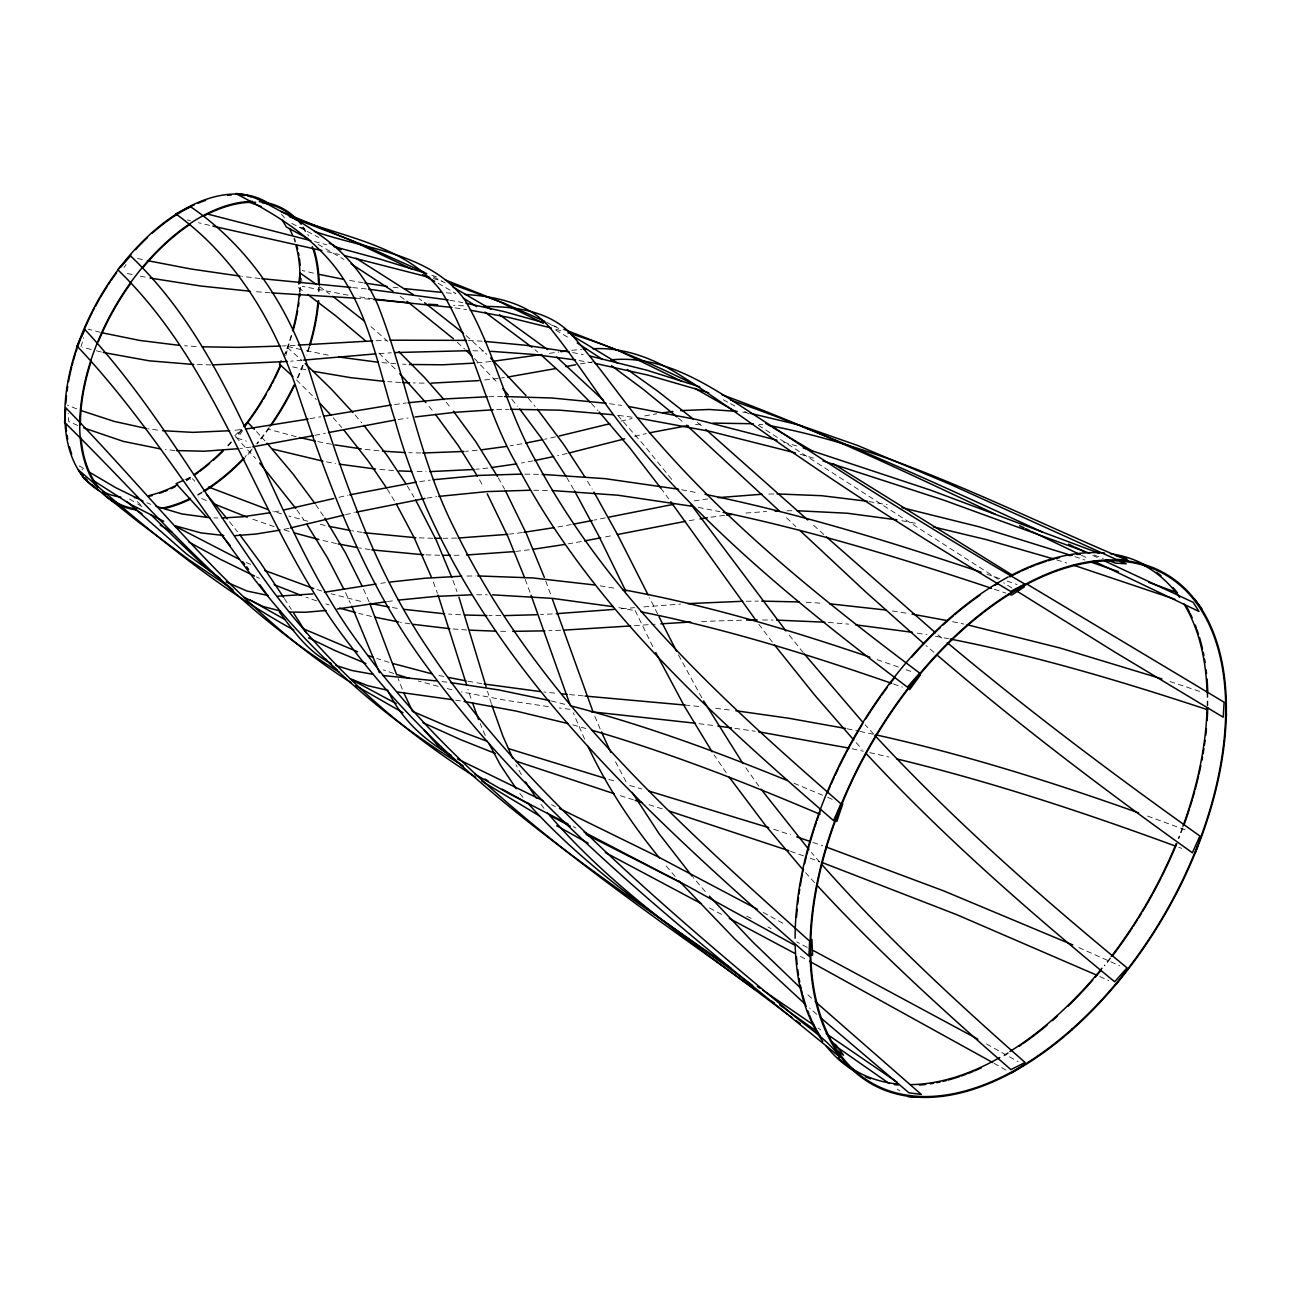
<?xml version="1.0" encoding="UTF-8"?>
<svg xmlns="http://www.w3.org/2000/svg" width="1291" height="1291" viewBox="0 0 1291 1291"><rect width="100%" height="100%" fill="white"/><g stroke="black" fill="none" stroke-linecap="round" stroke-linejoin="round"><path stroke-width="0.75" stroke-dasharray="5 3.75" d="M285.779 355.606L288.329 346.585L300.981 349.554M81.01 346.746L83.673 337.709M283.617 355.993L287.764 347.812L301.529 360.173M242.595 430.565L237.56 438.246L246.307 441.119M123.984 267.544L126.018 264.51M234.704 435.89L241.272 429.193M186.501 480.865L189.487 478.671L192.94 480.22M184.968 479.671L190.907 477.008L194.876 481.333M634.623 436.342L646.194 433.566M345.536 514.722L354.38 512.592M567.233 453.415L557.583 455.658M620.906 421.092L632.057 418.558M339.017 497.293L347.973 495.26M555.566 436.842L544.544 439.279M288.926 528.277L282.939 529.536M314.972 435.341L325.477 433.195M605.301 517.869L594.167 520.112M274.305 511.914L279.001 510.978M605.511 536.911L613.451 535.329M533.005 460.871L521.564 463.017M644.661 415.944L656.699 413.765M571.397 524.533L555.84 527.341M310.034 418.704L320.765 416.751M581.305 541.526L568.121 543.866M521.935 443.797L510.203 445.815M580.353 363.917L593.957 361.738M689.216 520.66L696.462 519.45M398.225 419.527L408.117 417.994M694.219 500.892L708.033 498.907M549.417 353.347L558.971 351.959M426.934 498.116L436.778 496.68M419.753 481.591L430.306 480.123M710.938 517.207L724.832 515.319M380.829 583.322L385.396 582.677M501.328 377.956L504.442 377.537M251.116 447.041L240.433 448.461M394.53 404.551L406.391 402.986M387.494 601.525L395.127 600.509M522.419 532.521L509.493 534.135M498.213 378.392L482.237 380.264M529.375 549.772L515.609 551.435M487.917 468.02L475.766 469.295M490.741 361.545L476.492 362.949M235.075 430.226L240.562 429.629M571.784 350.329L581.773 349.361M695.51 424.61L701.384 423.981M477.121 450.252L465.502 451.35M301.933 360.254L290.653 361.206M745.924 513.027L766.547 511.51M621.471 608.771L634.591 607.674M643.886 606.899L680.551 604.107M379.134 353.621L391.286 352.782M634.462 625.667L655.183 624.231M295.058 345.31L282.1 345.988M552.306 613.935L540.526 614.532M701.562 621.455L744.794 620.067M560.681 630.25L548.788 630.718M376.117 340.743L386.542 340.324M496.664 409.634L508.815 409.328M456.611 538.073L443.103 538.299M488.837 396.724L502.828 396.547M768.839 494.05L773.793 493.969M454.061 555.291L461.177 555.178M466.922 576.06L475.927 575.931M746.198 601.219L758.333 601.106M786.945 510.8L791.996 510.752M500.86 615.629L488.853 615.613M476.637 594.78L487.24 594.78M762.497 619.97L773.035 620.051M533.619 490.241L549.224 490.467M524.824 474.136L538.88 474.33M417.122 471.57L426.143 471.667M500.682 631.267L508.751 631.364M211.095 364.869L195.635 364.562M424.11 383.137L413.249 382.927M421.011 452.963L408.747 452.705M439.795 555.243L425.481 554.856M472.909 350.732L483.705 351.023M213.919 517.901L217.985 517.998M432.921 538.266L417.558 537.814M463.55 305.806L453.512 305.451M402.582 364.159L406.003 364.32M460.58 614.774L448.59 614.08M468.359 340.437L482.753 341.244M400.565 382.443L387.816 381.652M806.213 602.268L822.916 603.3M196.2 346.504L184.597 345.762M393.642 470.553L377.327 469.214M355.88 298.205L371.743 299.302M466.697 629.976L451.785 628.878M395.708 363.739L381.862 362.626M270.174 292.799L253.649 291.508M828.322 622.423L848.703 624.134M174.914 450.462L165.345 449.542M446.315 292.799L455.771 293.622M583.274 695.897L568.96 694.542M352.701 287.586L366.66 289.006M684.988 705.064L701.836 706.806M378.876 450.833L362.981 449.107M554.597 693.106L543.785 691.96M260.007 278.485L241.853 276.355M715.682 708.339L732.546 710.34M441.942 681.567L447.638 682.245M758.963 424.319L762.787 424.771M699.012 723.686L714.456 725.623M570.073 709.308L559.245 707.968M618.518 415.395L632.542 417.267M393.077 287.215L398.79 287.941M157.631 430.097L147.852 428.725M548.417 706.597L504.926 700.174L461.5 691.863M609.562 403.712L621.713 405.422M373.325 298.931L356.026 296.446M734.886 728.35L755.122 731.271M455.094 307.871L466.616 309.598M742.745 412.119L746.456 412.684M455.578 700.142L461.161 700.997M892.404 610.982L908.783 613.548M370.049 549.611L359.398 547.917M362.222 532.425L351.765 530.73M392.416 607.577L400.42 608.852M600.218 585.84L616.969 588.631M410.022 623.843L400.355 622.246M869.085 501.57L887.207 504.749M917.288 633.106L927.003 634.752M363.223 282.81L346.569 279.889M579.078 360.528L591.585 362.706M476.863 682.794L482.301 683.714M348.054 295.171L302.336 286.344M467.826 681.212L475.056 682.487M449.849 300.222L462.775 302.578M901.876 520.725L918.401 523.807M618.889 607.674L635.559 610.756M328.237 355.138L302.788 349.958M681.664 489.789L698.544 493.001M326.51 461.871L335.531 463.517M331.351 444.217L317.215 441.474M935.459 636.253L948.627 638.722M572.639 352.572L583.209 354.638M698.399 507.411L719.926 511.688M140.267 276.161L146.787 277.436M847.154 728.769L858.337 731.077M952.564 621.681L963.861 624.053M127.341 273.482L132.182 274.499M859.919 731.4L872.603 734.127M852.125 748.78L863.389 751.217M305.822 369.775L292.637 366.87M438.972 675.435L444.378 676.597M336.418 543.559L320.652 539.945M327.123 251.697L339.355 254.456M137.588 258.458L144.108 259.911M320.313 524.34L325.558 525.534M313.423 273.111L302.32 270.561M869.795 752.637L888.95 757.042M447.089 688.571L454.287 690.249M360.592 601.332L331.142 593.779M371.518 616.452L358.801 613.354M209.658 225.376L198.443 222.681M96.47 350.829L101.553 352.072M551.402 700.997L566.104 704.644M296.155 436.665L268.044 429.128M187.324 219.938L190.487 220.713M100.391 332.336L88.095 329.157M314.504 241.595L326.817 244.757M438.133 686.344L418.219 680.986M307.871 521.274L288.781 516.029M91.241 349.506L82.705 347.214M572.865 724.864L585.824 728.479M304.724 228.62L296.414 226.248M800.275 454.287L816.525 458.999M608.803 779.409L614.032 780.926M629.701 785.477L641.643 788.93M783.572 442.103L796.644 445.96M555.937 329.286L560.827 330.722M284.375 529.923L290.991 531.924M433.373 278.501L442.264 281.196M281.648 513.899L272.821 511.139M1056.667 559.891L1066.721 563.021M316.94 589.519L321.749 591.02M389.075 662.364L376.778 658.458M325.816 603.898L328.963 604.898M633.413 799.807L617.84 794.885M649.034 804.713L662.799 809.07M1169.953 681.535L1200.13 691.54M773.712 829.274L790.366 834.777M551.451 325.122L557.664 327.172M393.755 673.45L383.233 669.884M274.16 526.663L250.599 518.466M1074.774 556.631L1084.843 560.036M994.393 589.245L1005.883 593.118M986.921 574.188L999.847 578.594M431.807 275.209L436.874 276.968M1007.028 581.047L1017.05 584.516M877.138 659.636L898.843 667.189M812.927 842.426L822.77 845.815M316.602 600.88L306.015 597.168M893.453 683.956L902.441 687.119M790.528 851.285L803.631 855.917M906.056 669.722L913.27 672.288M810.167 858.241L819.93 861.759M1147.554 816.057L1187.688 830.726M1178.731 847.283L1181.717 848.381M1094.219 555.049L1103.289 558.487M76.75 408.908L67.471 405.18M146.916 502.78L150.886 504.378M793.997 783.266L822.593 795.224M77.799 425.465L68.778 421.56L68.133 413.362M827.644 797.37L832.679 799.516M206.286 500.569L198.249 497.003M1078.84 947.594L1119.668 965.781M246.226 562.473L250.664 564.425M256.36 576.899L259.362 578.255M1099.754 976.529L1108.84 980.644M1092.735 555.42L1097.269 557.534M551.483 804.713L555.453 806.585M1081.422 555.243L1085.925 557.389M546.513 322.234L561.537 329.883M291.75 223.375L318.845 237.463M573.204 826.595L576.012 828.031M433.308 276.79L445.25 282.971M746.714 916.126L751.297 918.482M768.048 927.067L771.082 928.632M807.278 947.4L796.757 941.914M721.621 914.383L706.161 906.201M800.388 956.357L806.617 959.713M723.283 399.758L729.012 402.84M730.496 403.663L736.451 406.907M763.159 912.414L784.444 924.114M986.534 1043.983L1018.179 1061.654M744.681 411.474L748.925 413.862M318.119 244.37L343.939 259.443M994.054 1063.316L1008.449 1071.482M438.182 283.262L455.449 293.299M555.679 330.125L569.638 338.29M758.398 425.272L1000.557 580.772M137.669 504.023L142.591 507.04M129.52 498.971L136.039 503.022M1011.821 587.921L1003.672 582.741M83.576 468.52L79.526 465.922L82.527 469.876M817.994 1028.023L820.737 1029.895M897.197 1089.088L899.908 1090.976M418.913 298.608L421.802 300.674M298.334 287.667L304.676 292.218M319.765 286.812L329.544 293.945M400.21 296.349L405.664 300.319M697.447 422.464L701.82 426.078M938.008 634.882L944.641 640.465M534.958 349.732L537.879 352.217M933.926 652.342L926.018 645.532M370.969 326.639L389.188 342.631M678.372 418.09L683.891 422.851M466.164 335.612L486.804 354.315M816.751 1014.323L809.57 1008.013M457.24 342.244L464.695 349.119M823.819 534.539L811.813 523.63M811.555 998.201L805.616 992.731M786.493 517.739L795.821 526.599M379.021 353.153L396.402 370.162M296.446 379.893L316.327 399.613M137.249 501.57L143.511 507.605M474.459 358.527L498.229 383.475M235.769 437.004L255.634 458.466M256.506 431.614L264.978 440.86M591.359 403.438L597.943 410.586M873.668 734.111L865.164 724.832M617.695 415.331L644.064 445.234L672.982 480.994M856.111 742.615L862.13 749.2M814.605 882.657L805.616 872.716M333.159 417.703L341.744 427.531M819.672 862.033L811.313 852.383M705.273 891.516L693.138 877.428M675.161 876.492L664.349 863.824M355.154 415.073L361.754 422.835M528.326 398.306L535.12 406.487M511.785 399.226L517.481 406.213M281.486 214.177L284.585 217.985M446.121 402.147L451.398 408.634M429.015 406.391L433.114 411.442M803.26 652.665L788.252 633.865M522.936 797.257L518.708 791.916M229.556 521.742L237.56 531.827M543.995 808.392L539.767 802.824M772.308 642.063L758.834 624.231M660.814 488.159L668.77 498.971M758.818 786.138L744.972 766.564M296.946 509.993L303.692 519.66M726.236 772.841L714.084 754.832M315.698 504.571L323.734 516.513M284.391 598.54L291.33 609.449M387.268 489.144L394.772 501.473M407.327 485.981L414.024 497.229M587.566 481.333L592.198 489.079M566.684 477.476L573.607 489.273M701.82 697.769L678.291 654.618M498.278 477.815L504.587 489.176M521.37 774.665L515.964 764.74M479.494 479.768L483.431 486.788M626.022 781.668L614.306 759.479M657.603 613.951L649.534 597.733M652.746 646.565L633.655 607.448M345.455 592.504L350.394 603.123M584.597 739.114L573.269 712.81M363.529 589.212L369.129 602.009M485.222 735.531L480.204 723.638M600.154 728.947L594.441 715.343M402.276 689.152L398.08 678.533M545.69 580.998L550.983 595.312M433.292 582.096L437.455 593.279M525.243 579.417L530.456 593.521M452.883 580.272L456.998 591.633M470.941 698.27L468.004 689.329M491.338 703.627L487.514 691.347M301.529 278.259L301.852 281.503M294.477 238.077A166.829 96.309 -60 0 1 295.655 241.627M300.48 287.296A166.829 96.309 -60 0 1 300.158 291.927M291.75 335.547A166.829 96.309 -60 0 1 285.569 353.815M241.756 430.258A166.829 96.309 -60 0 1 236.092 437.052M231.46 442.313A166.829 96.309 -60 0 1 227.91 446.121M190.487 477.815A166.829 96.309 -60 0 1 186.63 480.252M303.207 226.958A169.379 97.793 -60 0 1 308.565 235.93M319.248 286.844A169.379 97.793 -60 0 1 319.184 291.411M309.614 346.714A169.379 97.793 -60 0 1 306.887 355.138M303.207 365.256A169.379 97.793 -60 0 1 296.833 380.345M269.238 428.128A169.379 97.793 -60 0 1 257.087 443.975M251.277 450.785A169.379 97.793 -60 0 1 245.306 457.304M202.09 492.742A169.379 97.793 -60 0 1 196.861 495.76M293.832 238.69A165.877 95.776 -60 0 1 295.01 242.224M299.819 287.635A165.877 95.776 -60 0 1 299.496 292.234M291.137 335.612A165.877 95.776 -60 0 1 286.215 350.474M241.417 429.774A165.877 95.776 -60 0 1 235.785 436.552M231.186 441.764A165.877 95.776 -60 0 1 227.652 445.556M190.439 477.073A165.877 95.776 -60 0 1 186.614 479.494M302.627 227.684A168.427 97.245 -60 0 1 306.29 233.493M318.57 287.231A168.427 97.245 -60 0 1 318.506 291.766M309.001 346.763A168.427 97.245 -60 0 1 306.871 353.476M302.627 365.208A168.427 97.245 -60 0 1 297.043 378.553M268.851 427.724A168.427 97.245 -60 0 1 256.764 443.491M252.148 448.929A168.427 97.245 -60 0 1 245.048 456.74M202.074 491.984A168.427 97.245 -60 0 1 196.877 494.986M1207.763 692.137A291.863 168.508 -60 0 1 1207.811 705.757M1182.863 828.031A291.863 168.508 -60 0 1 1178.844 838.472M1110.47 958.487A291.863 168.508 -60 0 1 1104.676 965.829M1008.239 1053.311A291.863 168.508 -60 0 1 1001.477 1057.345M1207.085 692.557A290.927 167.959 -60 0 1 1207.133 706.129M1182.266 827.999A290.927 167.959 -60 0 1 1178.28 838.408M1110.115 958.035A290.927 167.959 -60 0 1 1104.338 965.361M1008.223 1052.552A290.927 167.959 -60 0 1 1001.477 1056.571"/><path stroke-width="1.5" d="M298.754 284.004L299.996 272.998L316.489 284.488M1195.159 853.383L1198.096 844.556M1198.677 842.781L1200.436 837.488M836.794 821.512L842.781 803.841M281.115 360.883L279.453 364.159L292.879 376.504M1116.425 984.081L1127.188 969.186M909.639 689.652L920.483 674.87M243.902 426.514L247.84 422.48L254.343 429.322M1011.321 1073.128L1023.924 1064.865M183.483 480.333L176.076 483.657L206.431 516.997M624.683 438.843L569.153 452.963M343.809 515.141L290.443 527.954M609.755 423.738L559.181 436.019M356.106 512.188L424.981 498.423M333.724 498.52L283.713 510.01M649.405 432.824L688.071 425.562M349.78 494.84L416.283 482.108M553.71 456.546L534.635 460.564M542.704 439.666L525.792 443.071M328.463 432.582L394.933 420.043C457.627 645.678 639.319 807.085 808.957 956.082L809.635 941.139C675.209 820.56 535.62 695.752 455.416 530.682C418.736 459.354 407.101 379.021 377.86 305.015C366.499 278.824 348.15 255.876 325.251 238.867C312.938 229.475 299.69 221.374 286.118 213.935C269.738 206.27 254.392 194.215 235.753 193.569C275.951 214.387 316.892 238.706 342.405 277.307C370.404 320.297 379.441 371.776 394.917 419.882M609.029 517.11L673.628 504.313M313.471 435.648L252.923 446.783M617.324 534.555L685.569 521.306M592.295 520.499L573.317 524.178M279.986 530.133L255.731 534.071L235.478 535.604M600.686 537.847L584.549 540.929M555.679 368.564L507.508 377.085M565.861 366.596L575.625 364.756M323.863 416.202L391.205 405.019M308.113 419.059L246.081 428.967M269.738 512.769L242.918 516.755L222.084 517.981M516.594 463.872L491.322 467.584M553.871 527.68L524.017 532.295M564.812 544.447L532.796 549.337M700.077 518.869L707.307 517.756M324.38 592.279L375.988 584.032M541.849 354.492L492.291 361.383M506.266 446.46L482.092 449.736M337.29 609.013L385.993 601.735M662.993 412.781L672.885 411.458M415.056 416.977L455.303 412.265L493.194 409.78M560.859 351.701L566.313 350.974M438.746 496.406L487.159 491.581L530.504 490.225M390.172 582.031L424.965 578.239L461.565 576.189M433.324 479.736L479.364 475.395L521.709 474.12M312.809 593.925L277.791 596.184M398.225 600.121L435.39 596.426L471.36 594.844M408.069 402.776L447.219 398.806L487.094 396.773M726.623 515.109L731.997 514.464M718.07 497.648L762.158 494.227M238.674 448.671L204.381 451.221L176.528 450.559M326.123 610.482L305.37 612.257L289.523 612.047M507.879 534.329L458.289 538.024M513.883 551.628L466.503 555.001M474.023 469.456L429.742 471.635M479.009 380.603L431.226 383.137M303.563 360.108L375.665 353.879M229.637 430.742L192.746 432.372L162.569 430.678M613.919 609.417L556.211 613.693M680.712 410.619L709.211 409.473L737.193 411.393M287.457 361.464L213.047 364.869M474.491 363.11L442.829 364.788L409.408 364.482M463.889 451.463L422.754 452.996M630.654 625.941L564.635 630.073M583.387 349.248L586.63 349.022M660.879 623.843L690.685 622.02M394.788 352.572L469.311 350.668M610.901 359.866C673.353 353.831 724.638 397.112 774.455 427.821C856.417 482.237 939.864 534.377 1024.78 584.048L1010.659 591.423C939.67 549.046 869.585 505.12 801.388 458.37C760.157 430.629 720.668 400.291 678.388 374.164C652.859 358.252 623.359 347.005 592.859 348.764M687.78 603.623L742.712 601.283M298.334 345.117L372.631 340.905M280.437 346.069L238.093 347.376L202.058 346.795M713.1 423.093L753.266 423.755M536.588 614.726L504.846 615.597M775.068 511.123L778.473 511.01M390.076 340.195L466.567 340.372M544.802 630.847L512.721 631.364M510.558 409.279L559.406 410.151L613.306 414.75M746.569 620.051L757.204 619.97M777.053 493.937L821.609 495.696L867.439 501.295M443.362 555.308L450.494 555.308M477.718 575.931L532.763 577.932L594.425 584.952M504.571 396.547L551.903 397.999L606.076 403.244M761.771 601.122L799.339 601.945M797.047 510.736L847.17 513.221L896.906 519.87M434.615 538.282L441.409 538.315M486.852 615.581L464.437 614.968M776.537 620.116L824.901 622.181M492.581 594.844L552.419 598.379L613.435 606.722M495.841 631.17L469.94 630.169M411.7 471.425L399.032 470.892M552.354 490.548L617.953 495.228L692.25 506.282M542.139 474.394L605.269 478.671L678.63 489.241M483.802 306.451C516.303 306.451 552.693 311.115 574.592 338.064C603.994 371.614 628.217 409.36 658.216 442.458C735.031 530.198 826.708 603.3 919.676 673.095L907.379 687.102C811.942 615.161 717.715 539.719 640.207 448.122C607.996 411.426 583.016 369.226 552.629 331.158C532.134 303.837 496.987 296.349 464.808 294.461M402.389 382.539L409.65 382.83M193.779 364.498L149.24 360.818L103.28 352.475M908.009 1096.64L918.869 1097.124M490.903 351.313L534.167 354.476L575.496 359.947M405.245 452.592L382.41 451.14M423.69 554.775L371.84 549.885M437.714 304.757L428.547 304.24M415.847 537.75L363.965 532.699M223.746 535.507L200.928 532.893L174.882 525.711M355.88 298.205L271.965 292.928M209.836 517.723L182.015 513.979L156.017 506.314M484.561 341.373L525.953 345.294L569.202 351.927M373.728 299.447L451.866 307.403M444.588 613.79L403.615 609.304M829.597 603.801L885.852 610.03M384.153 381.345L350.732 377.666L313.406 371.324M409.554 302.869L374.874 299.141M250.018 291.217L200.638 286.005L150.079 278.049M441.344 292.347L404.438 288.619M178.868 345.294L139.702 340.437L102.167 332.788M449.833 628.701L413.249 624.344M585.065 696.059L684.988 705.064M350.829 287.409L261.831 278.678M378.344 362.271L339 357.042M375.487 469.036L339.146 464.131M561.779 693.848L567.169 694.364M855.562 624.812L912.35 632.3M368.597 289.216L448.219 299.932M436.31 680.922L382.733 675.5M591.326 711.761L695.494 723.25M540.187 691.556L484.109 684.004M268.238 595.522L246.904 591.004L226.232 581.983M450.511 682.6L498.681 689.91L549.772 700.61M240.045 276.129L190.955 268.996L147.4 260.621M735.902 710.744L788.93 718.28L845.557 728.463M717.877 726.058L731.497 727.882M361.222 448.897L334.885 444.879M387.058 286.408L364.804 283.068M160.584 448.945L123.274 441.361L83.818 427.934M372.857 674.289L351.878 670.497L335.983 665.462M452.818 699.738L397.822 692.041M637.56 417.977L710.825 431.533L795.369 452.899M770.42 425.772C896.341 449.72 1010.724 511.591 1128.076 560.536L1115.698 559.181L950.241 484.351L857.498 445.427L798.984 424.949L750.168 413.281M758.495 731.771L848.913 748.102M464.066 701.449L515.932 711.034L567.911 723.541M628.556 406.471L697.059 419.623L777.021 440.215M470.231 310.179L508.202 317.296L551.192 327.946M146.238 428.451L114.254 421.415L81.414 410.683M357.623 547.61L338.177 543.914M912.092 614.096L947.707 620.697M389.22 607.028L370.017 603.381M350.022 530.423L329.06 526.325M280.534 611.014L263.316 606.592L244.096 597.297M398.741 621.955L374.713 617.146M622.633 589.632C706.822 604.963 788.962 629.718 869.892 657.167M595.151 363.368L648.163 375.165L708.694 392.738M466.019 680.873L447.977 677.355M388.058 690.395L367.774 685.682L350.361 678.743M343.471 279.308L319.781 274.515M950.257 639.045C1037.544 656.135 1122.863 681.777 1207.246 709.614M465.97 303.191L504.232 311.631L543.64 322.637M322.895 461.145L272.837 449.123M641.159 611.853C726.413 628.927 809.586 654.892 891.645 683.326M705.015 494.292C798.822 513.447 890.467 541.784 981.16 572.236M901.989 507.67L979.304 526.857L1071.433 555.517M723.089 512.333C814.185 531.521 903.297 558.874 991.52 588.293M590.31 356.106L646.501 370.114L699.787 386.88M315.456 441.086L299.641 437.52M967.088 624.747L1060.089 648.017L1161.965 678.937M933.345 526.889L986.259 539.606L1053.311 558.858M321.911 250.551L212.886 226.151M875.766 734.821C965.103 754.59 1052.472 782.201 1138.614 812.862M344.616 255.65L429.806 277.452M431.517 673.741L392.609 663.429M896.89 758.947C991.633 781.846 1084.295 812.588 1175.746 846.186M310.921 240.675L206.963 213.903M318.893 539.525L294.429 532.941M333.772 246.549L380.538 259.281L426.724 273.514M570.929 705.887C644.806 725.187 716.602 751.685 787.252 780.506M355.541 612.531L339.598 608.126M314.407 231.363C365.418 249.357 430.145 252.762 464.825 299.867C494.84 350.264 506.088 409.505 535.555 460.387C608.432 597.313 725.477 703.175 840.925 803.793L833.55 820.592C712.422 715.779 589.132 605.334 514.689 460.935C484.432 407.31 474.007 344.713 441.942 292.202C408.053 246.823 347.537 238.044 297.672 219.405M605.301 778.376L508.557 748.667M648.76 791.012L768.758 827.66M592.327 730.351C670.077 753.024 745.601 782.62 820.075 814.314M823.013 460.919L943.689 500.117L1089.669 553.323M803.163 447.912L930.504 490.112L1099.061 553.21M409.618 678.469L397.257 674.612M567.879 332.868C611.999 346.424 654.618 364.595 695.784 385.412M635.204 800.355L642.127 802.534M614.355 793.787L516.416 761.287M1073.434 565.135L1174.794 599.218M669.674 811.232L788.882 850.704M451.14 284.004L503.813 303.078L544.834 321.411M313.745 588.535L264.671 570.444M1008.739 594.086L1011.611 595.07L1024.199 587.002L1021.342 586.001M267.786 509.509L208.529 487.03M368.048 655.521L373.277 657.297M796.725 836.907L809.57 841.264M1089.878 561.746L1118.426 571.606M563.86 329.286L620.293 351.378L682.1 381.458M730.771 400.081C837.536 437.197 940.074 485.19 1042.725 532.215M826.014 846.944L943.543 890.822L1072.773 944.931M248.598 202.025L260.992 206.415M445.298 279.921L498.278 301.077L543.124 323.153M487.482 741.421L445.637 725.607L413.072 711.583M1148.78 582.386L1177.521 592.795M289.297 216.581L361.157 244.144L424.352 272.336M823.19 862.937L956.776 914.69L1096.721 975.157M721.717 394.626C815.234 428.919 905.233 471.828 995.28 514.189M357.623 651.81L303.401 628.814M247.21 517.191L214.371 504.055M301.255 595.441L274.128 584.694M1106.322 559.632L1115.392 563.102L1126.155 563.78L1120.136 561.44M495.292 753.476L460.597 739.63L423.045 722.718M365.886 663.477L335.176 650.632L308.549 637.802M281.002 211.498L350.878 240.255L412.184 269.254M163.779 521.338L130.084 504.119L92.791 480.123M143.027 501.118L115.561 487.578L88.998 471.941M254.537 576.06L220.309 559.261L189.035 542.155M1085.182 551.903L1074.596 546.981M1068.545 544.173L1073.095 546.287M1104.806 561.036L1193.158 602.316L1199 611.466L1093.412 560.972M239.045 559.181L175.996 526.663M543.495 800.953L457.434 758.93M559.471 808.473L658.184 856.869L757.172 909.154M1019.6 525.744L1024.15 527.906M1025.667 528.632L1030.202 530.795M1031.719 531.505L1079.922 554.517M396.192 703.595L351.765 679.76M331.142 663.3C308.581 652.504 293.686 631.428 279.292 611.853M682.035 883.286L586.146 834.502M567.975 823.948L507.686 792.932L475.12 774.374M584.161 832.162L686.78 885.658L794.417 944.996M402.953 712.664L355.832 685.682M813.282 950.531L977.884 1039.174M570.299 826.224L549.724 815.347M285.327 619.745L250.196 600.057M701.481 903.716L605.35 852.56M729.286 918.434L794.385 953.145M422.625 274.741L434.744 281.341M809.489 961.262L992.618 1062.493M453.076 287.135L491.016 309.307M329.27 243.095L341.114 249.647M293.864 630.04C214.968 586.937 146.367 528.084 78.396 469.876L83.786 478.364L137.346 521.193L188.244 559.293L230.056 587.599M530.73 805.068L502.199 789.091M588.083 843.168L556.679 825.74M694.848 388.333L735.886 411.732M307.952 238.674L286.279 226.926L282.503 220.293M571.445 335.208L617.679 363.061M809.554 953.597L812.588 955.308L811.894 939.38M539.509 815.96L481.817 781.136M765.821 423.48L771.421 426.724M772.809 427.531L812.91 451.366M356.009 258.184L413.12 294.526M484.932 779.038L488.063 780.894M451.43 755.509C424.949 740.84 401.727 719.41 388.478 691.863M171.913 532.166L160.181 525.066M833.357 463.824L1012.192 575.044M1026.539 583.871L1224.094 702.207L1223.239 717.231L1115.198 652.294L1016.453 590.858M220.293 578.578L186.42 553.887L126.889 501.505M351.136 263.816L393.013 291.25M462.904 765.676C377.908 714.294 303.369 646.194 244.564 566.136C189.341 492.291 140.638 413.152 76.944 345.956L84.916 329.56C150.434 400.113 198.023 484.351 252.729 562.989C311.228 648.873 387.671 721.992 475.669 777.198M338.968 672.046C232.445 606.818 152.822 508.783 64.55 422.351L65.809 407.859C158.099 502.086 238.189 611.208 351.104 682.665M463.469 298.189L476.702 306.629M577.271 342.97L602.574 359.495M141.994 513.705L135.458 509.542M499.472 314.714L547.562 349.554M484.883 312.067L531.94 347.247M826.224 1033.655L897.18 1082.261M762.82 990.181L813.879 1025.199M627.313 369.468L657.781 391.221L693.073 418.881M757.284 986.372L760.06 988.277M730.884 968.169C595.167 872.442 451.592 780.038 350.41 645.581C258.7 528.955 226.135 374.212 117.659 269.641L130.585 255.957C243.547 363.481 269.577 526.502 362.368 648.13C465.567 790.302 614.855 887.998 755.203 989.616M463.517 766.822L440.715 748.732L424.319 730.303M833.341 1044.484L889.079 1083.423M611.547 365.724L643.305 389.349L676.968 416.896M771.728 1001.251L774.471 1003.188M831.759 1042.047L836.132 1045.161L843.523 1055.199L836.278 1049.938M779.699 1004.931L817.219 1031.687M752.637 985.549C675.209 927.793 592.085 875.153 527.309 802.566M424.642 302.74L463.566 333.352M307.839 294.542L336.354 316.295L365.853 341.131M796.047 1020.552L800.323 1023.698M787.494 1014.29C704.563 951.08 615.565 892.92 547.497 812.862M788.93 1015.339L791.77 1017.421M233.026 589.939L203.994 565.732L150.757 514.609M407.036 301.303L453.302 338.678M332.788 296.333L364.498 321.201M556.744 357.074L603.607 400.517M337.338 670.223L329.334 662.945M705.919 429.516L807.795 519.983M947.304 642.676C1028.637 710.76 1113.471 774.552 1199.888 836.003L1192.368 852.77C1105.064 790.382 1019.454 725.494 937.879 655.731M935.346 632.638L826.498 536.975M923.372 643.241L865.39 591.649L799.807 530.375M686.651 425.255L779.925 511.478M820.479 1017.615L908.993 1092.832L921.29 1094.413L815.105 1001.461M542.236 355.945L564.054 375.778L590.019 402.017M804.696 1003.688L734.805 939.009L679.195 881.075M305.192 363.562L331.513 389.301L352.959 412.555M800.888 988.341L752.556 941.785L709.405 896.18M398.984 351.765L424.529 377.537L444.023 399.645M465.906 350.248L472.054 356.155M490.58 357.93L526.034 395.595M399.79 373.664L425.869 402.631M319.748 403.179L330.964 415.25M874.878 735.434C952.661 819.398 1038.771 895.179 1127.043 967.863L1114.649 981.757C1027.555 910.268 942.478 835.842 865.777 753.137M816.864 885.11C877.412 950.822 943.592 1011.031 1010.934 1069.626L1025.07 1062.445C954.21 1000.009 884.69 935.652 822.109 864.792M325.461 658.797L327.398 660.911M853.722 739.953L814.653 695.074L774.568 645.032M862.743 722.169L804.454 654.117M599.234 412.023L629.83 447.945L660.814 488.159M267.059 443.184L293.057 474.007L314.826 503.312M803.373 870.199L766.063 826.175L729.286 777.247M206.512 494.34L227.264 518.901M259.669 463.049L295.784 508.412M502.828 388.672L508.347 395.062M808.941 849.607L761.077 789.237M343.809 429.951L368.193 461L386.412 487.788M692.137 876.234L659.072 833.712L632.17 792.384M363.901 425.401L387.187 455.61L405.616 483.189M221.536 534.877L230.331 545.722M659.459 857.934C631.315 823.674 606.802 786.332 587.889 746.182M519.724 409.021L540.945 437.552L565.781 475.976M537.363 409.231L563.828 444.669L585.033 477.202M453.415 411.216L475.782 441.7L497.471 476.395M435.374 414.298L458.16 445.443L477.46 476.282M785.961 630.96L691.121 504.652M239.771 534.7L260.524 562.844L283.584 597.281M1194.385 598.992L1201.889 608.852M242.74 561.65L244.709 564.248M246.678 566.846L248.614 569.428M756.607 621.245L670.755 501.699M516.239 788.672L500.408 765.03L488.756 743.196M259.652 584.452L267.366 595.199M536.459 798.241L527.874 785.477M742.858 763.481L703.66 700.981M306.871 524.372L327.575 557.986L343.955 589.374M306.161 632.703L293.606 613.047M712.083 751.765L684.65 706.677L655.763 652.601M324.816 518.175L345.633 553.145L362.061 585.985M525.663 781.91L527.148 784.283M593.957 492.081L617.598 534.748L648.05 594.764M396.402 504.232L414.153 537.637L431.226 576.738M574.463 490.741L598.233 534.91L625.796 591.1M415.67 500.053L436.229 540.106L451.802 577.432M505.362 490.612L526.502 533.925L544.334 577.4M487.256 493.856L507.912 536.636L524.582 577.642M412.555 711.454L403.68 692.541M676.452 651.084L659.072 616.888M512.753 758.382L502.796 735.87L491.806 705.096M610.885 752.475L601.445 731.932M351.749 606.141L379.441 672.676M369.791 603.591L396.692 674.838M593.182 712.277L552.29 598.879M570.267 705.354L531.085 595.264M478.59 719.555L472.441 702.643M438.101 595.103L466.551 684.763M458.967 597.265L486.078 686.57M1225.821 704.176L1226.45 716.037M99.359 490.822A166.829 96.309 -60 0 1 100.73 295.833A166.829 96.309 -60 0 1 268.867 203.526M296.72 245.306A166.829 96.309 -60 0 1 297.656 249.082M298.463 252.971A166.829 96.309 -60 0 1 298.947 255.618M299.367 258.313A166.829 96.309 -60 0 1 300.158 265.22M300.028 293.477A166.829 96.309 -60 0 1 299.722 296.607M298.947 302.933A166.829 96.309 -60 0 1 298.463 306.128M297.656 310.953A166.829 96.309 -60 0 1 296.72 315.811M296.365 317.441A166.829 96.309 -60 0 1 293.17 330.593M280.857 365.401A166.829 96.309 -60 0 1 274.773 378.489M273.95 380.119A166.829 96.309 -60 0 1 272.304 383.346M271.465 384.96A166.829 96.309 -60 0 1 268.867 389.753M266.188 394.497A166.829 96.309 -60 0 1 263.412 399.209M262.46 400.759A166.829 96.309 -60 0 1 245.064 426.046M223.117 451.043A166.829 96.309 -60 0 1 213.305 460.29M209.562 463.534A166.829 96.309 -60 0 1 199.443 471.57M198.168 472.506A166.829 96.309 -60 0 1 194.328 475.233M175.06 486.723A166.829 96.309 -60 0 1 171.203 488.579M167.378 490.273A166.829 96.309 -60 0 1 164.828 491.338M163.554 491.839A166.829 96.309 -60 0 1 159.761 493.227M152.241 495.55A166.829 96.309 -60 0 1 148.53 496.454M259.362 201.654A169.379 97.793 -60 0 1 301.19 224.247M314.084 249.679A169.379 97.793 -60 0 1 319.232 285.343M318.667 300.738A169.379 97.793 -60 0 1 310.13 345.036M294.493 385.331A169.379 97.793 -60 0 1 272.385 423.609M244.096 458.563A169.379 97.793 -60 0 1 204.704 491.145M190.342 499.165A169.379 97.793 -60 0 1 164.715 508.412M136.233 509.945A169.379 97.793 -60 0 1 102.134 492.759M97.777 487.74A169.379 97.793 -60 0 1 110.736 314.359A169.379 97.793 -60 0 1 252.455 201.38M289.604 228.765A165.877 95.776 -60 0 1 292.541 235.252M296.075 245.887A165.877 95.776 -60 0 1 299.996 283.1M299.367 293.767A165.877 95.776 -60 0 1 292.541 330.674M280.292 365.288A165.877 95.776 -60 0 1 244.709 425.594M222.891 450.462A165.877 95.776 -60 0 1 194.263 474.491M177.658 484.609A165.877 95.776 -60 0 1 148.723 495.615M137.879 497.39A165.877 95.776 -60 0 1 134.361 497.664M120.838 497.116A165.877 95.776 -60 0 1 102.586 491.484M94.582 486.562A165.877 95.776 -60 0 1 92.097 484.609M87.433 480.284A165.877 95.776 -60 0 1 85.238 477.896M83.173 475.378A165.877 95.776 -60 0 1 81.188 472.716M71.699 454.012A165.877 95.776 -60 0 1 69.472 446.815M67.729 439.182A165.877 95.776 -60 0 1 67.051 435.228M66.487 431.162A165.877 95.776 -60 0 1 65.825 424.206M65.825 403.534A165.877 95.776 -60 0 1 66.487 395.804M67.051 391.092A165.877 95.776 -60 0 1 67.729 386.348M68.536 381.539A165.877 95.776 -60 0 1 69.149 378.311M69.472 376.698A165.877 95.776 -60 0 1 71.699 366.934M72.118 365.305A165.877 95.776 -60 0 1 72.99 362.013M73.458 360.367A165.877 95.776 -60 0 1 75.411 353.782M75.927 352.136A165.877 95.776 -60 0 1 77.008 348.828M77.573 347.182A165.877 95.776 -60 0 1 80.558 338.92M81.188 337.274A165.877 95.776 -60 0 1 83.173 332.336M83.85 330.69A165.877 95.776 -60 0 1 92.097 312.777M92.92 311.163A165.877 95.776 -60 0 1 94.582 307.952M95.437 306.37A165.877 95.776 -60 0 1 99.827 298.463M100.746 296.898A165.877 95.776 -60 0 1 107.379 286.118M108.363 284.617A165.877 95.776 -60 0 1 110.348 281.616M111.365 280.115A165.877 95.776 -60 0 1 116.545 272.788M120.838 267.092A165.877 95.776 -60 0 1 130.891 254.827M135.539 249.647A165.877 95.776 -60 0 1 147.497 237.544M152.419 233.042A165.877 95.776 -60 0 1 181.498 211.659M182.773 210.901A165.877 95.776 -60 0 1 194.263 204.914M198.088 203.22A165.877 95.776 -60 0 1 205.656 200.299M227.652 195.296A165.877 95.776 -60 0 1 231.186 195.038M241.417 195.199A165.877 95.776 -60 0 1 244.709 195.57M247.937 196.103A165.877 95.776 -60 0 1 251.083 196.813M262.363 202.897A168.427 97.245 -60 0 1 296.284 220.003M312.261 246.678A168.427 97.245 -60 0 1 318.506 282.761M318.006 301.045A168.427 97.245 -60 0 1 309.517 345.1M293.961 385.154A168.427 97.245 -60 0 1 269.9 426.24M243.854 457.998A168.427 97.245 -60 0 1 203.381 491.193M190.39 498.358A168.427 97.245 -60 0 1 161.197 508.315M136.588 509.09A168.427 97.245 -60 0 1 109.929 498.358M104.991 494.259A168.427 97.245 -60 0 1 102.667 491.984M98.342 487.014A168.427 97.245 -60 0 1 80.962 437.907M80.381 424.755A168.427 97.245 -60 0 1 90.999 361.867M98.342 341.76A168.427 97.245 -60 0 1 130.101 284.262M143.333 267.124A168.427 97.245 -60 0 1 190.39 224.118M203.381 216.291A168.427 97.245 -60 0 1 255.618 202.3M1156.655 572.316A291.863 168.508 -60 0 1 1161.029 575.738M1173.083 587.55A291.863 168.508 -60 0 1 1176.747 591.988M1186.59 606.754A291.863 168.508 -60 0 1 1189.479 612.144M1190.157 613.515A291.863 168.508 -60 0 1 1192.158 617.744M1195.224 625.054A291.863 168.508 -60 0 1 1196.37 628.072M1196.918 629.588A291.863 168.508 -60 0 1 1198.484 634.252M1199.468 637.415A291.863 168.508 -60 0 1 1202.47 648.873M1203.212 652.245A291.863 168.508 -60 0 1 1203.906 655.667M1204.535 659.136A291.863 168.508 -60 0 1 1205.116 662.638M1206.101 669.787A291.863 168.508 -60 0 1 1206.52 673.418M1207.037 678.937A291.863 168.508 -60 0 1 1207.763 692.137M1207.763 707.726A291.863 168.508 -60 0 1 1207.117 720.556M1206.439 728.705A291.863 168.508 -60 0 1 1205.729 735.305M1205.116 740.292A291.863 168.508 -60 0 1 1204.406 745.294M1203.906 748.651A291.863 168.508 -60 0 1 1203.067 753.718M1202.47 757.107A291.863 168.508 -60 0 1 1201.84 760.496M1200.84 765.611A291.863 168.508 -60 0 1 1198.984 774.18M1198.581 775.907A291.863 168.508 -60 0 1 1195.111 789.721M1194.643 791.448A291.863 168.508 -60 0 1 1192.674 798.403M1192.158 800.146A291.863 168.508 -60 0 1 1190.028 807.101M1189.479 808.844A291.863 168.508 -60 0 1 1184.137 824.546M1176.747 843.685A291.863 168.508 -60 0 1 1161.868 876.395M1161.029 878.106A291.863 168.508 -60 0 1 1153.041 893.291M1152.121 894.97A291.863 168.508 -60 0 1 1142.567 911.511M1141.583 913.14A291.863 168.508 -60 0 1 1138.581 918.014M1137.565 919.628A291.863 168.508 -60 0 1 1133.45 926.067M1132.417 927.648A291.863 168.508 -60 0 1 1112.761 955.501M1101.142 970.17A291.863 168.508 -60 0 1 1095.188 977.271M1092.767 980.063A291.863 168.508 -60 0 1 1067.818 1006.383M1057.507 1016.049A291.863 168.508 -60 0 1 1052.294 1020.681M1047.033 1025.167A291.863 168.508 -60 0 1 1023.053 1043.58M1021.714 1044.516A291.863 168.508 -60 0 1 1019.019 1046.355M981.257 1067.867A291.863 168.508 -60 0 1 974.544 1070.852M972.881 1071.562A291.863 168.508 -60 0 1 967.863 1073.563M966.201 1074.193A291.863 168.508 -60 0 1 961.214 1076M959.568 1076.565A291.863 168.508 -60 0 1 948.062 1080.051M946.432 1080.486A291.863 168.508 -60 0 1 943.188 1081.293M939.961 1082.019A291.863 168.508 -60 0 1 936.75 1082.681M933.554 1083.278A291.863 168.508 -60 0 1 930.375 1083.794M925.631 1084.456A291.863 168.508 -60 0 1 919.402 1085.069M898.294 1084.989A291.863 168.508 -60 0 1 894.421 1084.569M870.554 1078.84A291.863 168.508 -60 0 1 865.406 1076.759M858.773 1073.563A291.863 168.508 -60 0 1 826.224 1046.065M822.754 1041.369A291.863 168.508 -60 0 1 795.208 945.916M795.095 938.186A291.863 168.508 -60 0 1 1008.239 576.948M1009.917 576.044A291.863 168.508 -60 0 1 1104.676 553.064M1110.47 553.726A291.863 168.508 -60 0 1 1147.425 566.265M1138.807 562.876A290.927 167.959 -60 0 1 1179.635 597.394M1183.96 603.994A290.927 167.959 -60 0 1 1207.085 692.557M1207.085 708.097A290.927 167.959 -60 0 1 1182.911 826.256M1176.182 843.604A290.927 167.959 -60 0 1 1111.261 956.55M1101.998 968.25A290.927 167.959 -60 0 1 1009.901 1051.503M999.799 1057.523A290.927 167.959 -60 0 1 910.494 1084.601M898.633 1084.133A290.927 167.959 -60 0 1 846.815 1064.946M845.347 1063.832A290.927 167.959 -60 0 1 838.279 1057.862M820.059 1035.753A290.927 167.959 -60 0 1 816.977 1030.605M816.251 1029.282A290.927 167.959 -60 0 1 812.087 1021.068M811.426 1019.664A290.927 167.959 -60 0 1 809.554 1015.323M808.957 1013.855A290.927 167.959 -60 0 1 807.795 1010.869M806.149 1006.318A290.927 167.959 -60 0 1 802.776 995.232M802.356 993.602A290.927 167.959 -60 0 1 801.533 990.294M801.146 988.632A290.927 167.959 -60 0 1 800.404 985.259M799.726 981.854A290.927 167.959 -60 0 1 799.097 978.4M798.516 974.899A290.927 167.959 -60 0 1 797.757 969.573M797.112 964.167A290.927 167.959 -60 0 1 796.466 956.809M796.515 917.175A290.927 167.959 -60 0 1 797.192 909.058M797.709 904.136A290.927 167.959 -60 0 1 798.516 897.519M798.968 894.179A290.927 167.959 -60 0 1 799.726 889.176M800.259 885.82A290.927 167.959 -60 0 1 801.146 880.752M801.453 879.058A290.927 167.959 -60 0 1 802.437 873.975M802.776 872.264A290.927 167.959 -60 0 1 803.486 868.859M804.632 863.727A290.927 167.959 -60 0 1 806.262 856.853M806.681 855.142A290.927 167.959 -60 0 1 808.957 846.509M809.441 844.782A290.927 167.959 -60 0 1 814.105 829.177M814.669 827.434A290.927 167.959 -60 0 1 816.396 822.222M816.977 820.479A290.927 167.959 -60 0 1 820.059 811.797M827.499 792.722A290.927 167.959 -60 0 1 830.436 785.816M831.194 784.089A290.927 167.959 -60 0 1 834.276 777.198M835.051 775.488A290.927 167.959 -60 0 1 838.279 768.645M839.102 766.935A290.927 167.959 -60 0 1 845.944 753.379M846.815 751.701A290.927 167.959 -60 0 1 862.84 723.589M865.841 718.748A290.927 167.959 -60 0 1 880.575 696.656M881.656 695.123A290.927 167.959 -60 0 1 887.191 687.506M889.451 684.488A290.927 167.959 -60 0 1 895.147 677.081M911.704 657.135A290.927 167.959 -60 0 1 940.477 627.394M943.059 625.005A290.927 167.959 -60 0 1 953.468 615.775M954.775 614.661A290.927 167.959 -60 0 1 979.982 595.199M994.748 585.501A290.927 167.959 -60 0 1 998.121 583.467M1009.901 576.835A290.927 167.959 -60 0 1 1019.971 571.768M1021.649 570.993A290.927 167.959 -60 0 1 1028.33 568.024M1030.008 567.314A290.927 167.959 -60 0 1 1034.995 565.313M1036.657 564.683A290.927 167.959 -60 0 1 1046.565 561.23M1048.195 560.73A290.927 167.959 -60 0 1 1054.731 558.842M1056.345 558.422A290.927 167.959 -60 0 1 1059.588 557.615M1069.206 555.63A290.927 167.959 -60 0 1 1072.369 555.114M1077.081 554.468A290.927 167.959 -60 0 1 1080.212 554.113M1115.779 555.533A290.927 167.959 -60 0 1 1126.72 558.277M190.6 206.786L175.786 213.87C236.947 257.942 276.209 325.106 298.899 395.869C329.56 487.385 363.981 579.094 420.672 658.103C534.006 816.332 691.056 935.087 840.183 1057.313C825.546 1036.851 802.227 1024.279 783.911 1007.109C765.402 991.795 746.956 976.399 728.624 960.859C693.186 930.779 658.136 900.247 623.94 868.762C551.273 801.663 481.333 730.254 426.966 647.162C371.986 566.023 341.469 472.199 312.019 379.635C291.25 310.873 250.551 247.549 190.6 206.786M1072.079 1029.766A294.429 169.992 -60 0 0 1165.402 573.704A294.429 169.992 -60 0 0 817.106 882.56A294.429 169.992 -60 0 0 1072.079 1029.766M1071.901 1029.121A293.477 169.444 -60 0 0 1164.934 574.511A293.477 169.444 -60 0 0 817.752 882.382A293.477 169.444 -60 0 0 1071.901 1029.121"/></g></svg>
